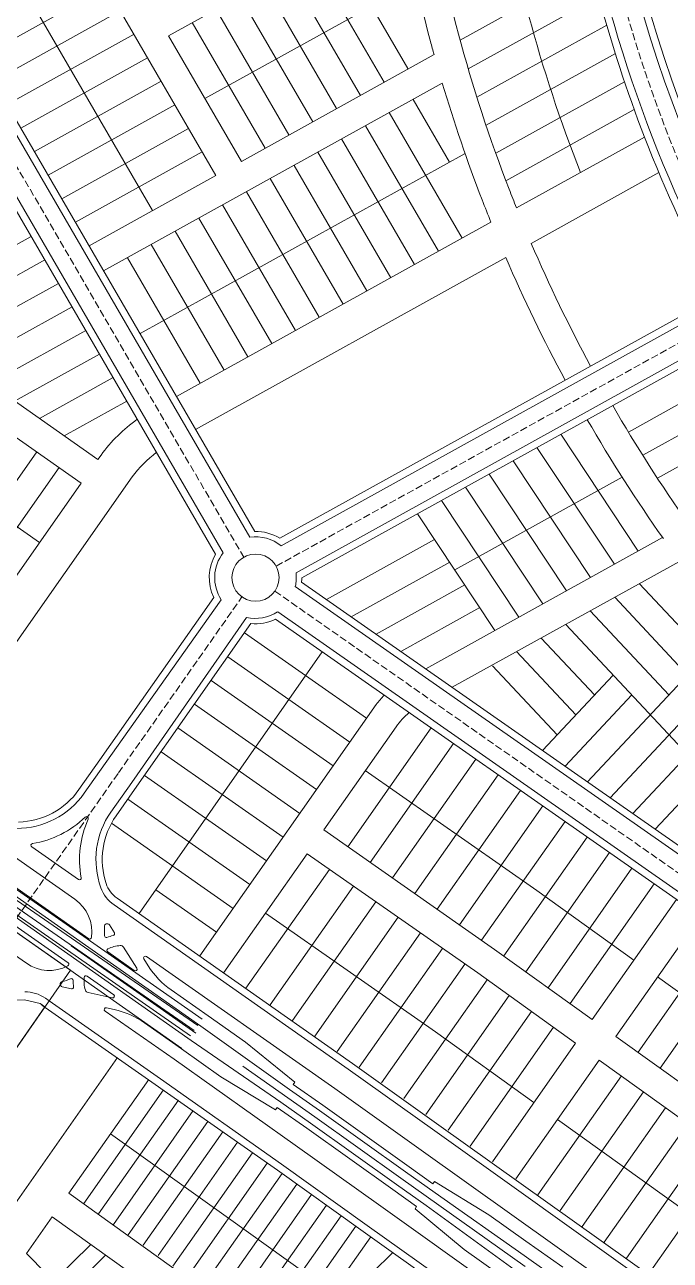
# Model space of a CAD drawing. Header units: metres. Extents: x 3557088 to 3598139, y 7314183 to 7334470.
# Drawn here: x 3575964 to 3576320, y 7324922 to 7325603 of the extents above; entities that cross this region are included whole.
import ezdxf

# ---------------------------------------------------------------- set-up
doc = ezdxf.new("R2010")
doc.units = ezdxf.units.M
doc.linetypes.add('JIS_02_4.0', pattern=[5.5, 4, -1.5])
doc.layers.add('Imagen', color=17, linetype='Continuous', lineweight=0)
doc.layers.add('Imagen_ZonaUrbanizable', color=17, linetype='Continuous', lineweight=0)
doc.layers.add('nuevo', color=7, linetype='Continuous', lineweight=15, true_color=0xf2f2f2)
picture_1 = doc.add_image_def('image1.jpg', size_in_pixel=(4800, 2360))
picture_2 = doc.add_image_def('image2.jpg', size_in_pixel=(4800, 2360))

# ---------------------------------------------------------------- blocks, each defined once
blk = doc.blocks.new('A$C1FCF2399')
at = {"layer": 'nuevo'}
for p, q in [((1128.11, 209.23), (732.51, 486.58)), ((1001.29, 301.2), (1065.43, 256.41)), ((1008.99, 279.5), (1042.4, 256.17)), ((1075.88, 249.11), (1090.55, 238.86)), ((1062.19, 243.14), (1067.21, 242.04)), ((1076.42, 240.01), (1089.77, 237.07)), ((972.59, 117.21), (1052.68, 232.17)), ((1052.68, 232.17), (1049.97, 234.06)), ((1054.96, 235.45), (1052.89, 236.9)), ((1116.28, 192.41), (1054.96, 235.45)), ((1086.57, 231.63), (1090.74, 230.71)), ((1123.92, 203.26), (1085.78, 229.83)), ((1107.54, 223.34), (1127.98, 209.07))]:
    blk.add_line(p, q, dxfattribs=at)
for points in [[(1136.9, 221.87), (979.62, 330.53), (894.67, 390.1), (845.75, 424.36), (836.39, 430.88), (775.53, 473.78), (723.88, 514.2), (684.19, 547.5), (642.39, 577.83), (490.37, 683.96), (412.48, 738.05), (348.21, 783.05), (257.97, 845.17), (131.85, 933.06), (92.08, 960.77), (57.68, 985.11), (30.9, 1003.58)], [(1134.94, 219.06), (978.97, 327.13), (892.01, 388.19), (844.09, 421.61), (834.72, 428.37), (772.64, 472.19), (720.8, 512.81), (681.38, 545.8), (640.6, 575.3), (490.8, 679.94), (407.41, 738.05), (347.44, 779.92), (280.26, 826.39), (256.4, 842.91), (129.07, 931.62), (91.91, 957.54), (54.68, 982.84)], [(1132.98, 216.25), (978.32, 323.73), (889.35, 386.29), (842.43, 418.85), (833.05, 425.87), (769.75, 470.6), (717.72, 511.43), (678.57, 544.11), (638.82, 572.76), (491.23, 675.93), (402.34, 738.05), (346.67, 776.78), (278.66, 824.06), (126.28, 930.19), (91.74, 954.31), (51.67, 980.57)], [(49.52, 972.78), (658.82, 548.32), (731.89, 487.01), (1066.69, 252.29), (972.59, 117.21), (964.65, 106.46), (956.13, 96.16), (947.06, 86.34)], [(1139.33, 225.36), (983.05, 334.32), (898.55, 393.59), (849.4, 428.37), (840.81, 434.85), (776.27, 484.27), (730.77, 519.25), (687.64, 552.19), (645.69, 582.6), (482.57, 695.27), (409.12, 745.14), (350.71, 785.78), (244.54, 859.64), (135.32, 935.72)], [(1016.58, 228.91), (1024.15, 233.41), (1032.6, 235.85), (1041.4, 236.07), (1049.97, 234.06)]]:
    blk.add_lwpolyline(points, dxfattribs=at)
for centre, radius, start, end in [((1055.07, 274.31), 22.12, 235.07387, 297.58744), ((1064.85, 255.59), 1, 297.58744, 55.07387), ((1062.52, 244.61), 1.5, 104.07244, 257.57387), ((1055.07, 274.31), 29.12, 284.07244, 293.72868), ((1067.19, 246.74), 1, 359.07439, 113.72868), ((1091.19, 246.35), 23, 179.07439, 187.98231), ((1091.19, 246.35), 17, 173.02706, 196.99794), ((1075.31, 248.29), 1, 55.07387, 173.02706), ((1041.46, 220.49), 20, 55.13776, 89.87059), ((1067.42, 243.01), 1, 257.57387, 7.98231), ((1076.85, 241.96), 2, 196.99794, 257.57387), ((1089.98, 238.04), 1, 257.57387, 55.07387), ((1086.35, 230.65), 1, 77.57387, 235.13776), ((1080.63, 184.81), 47, 55.07387, 77.57387)]:
    blk.add_arc(centre, radius, start, end, dxfattribs=at)

msp = doc.modelspace()

# ---------------------------------------------------------------- linework, layer by layer
at = {"layer": 'nuevo', "linetype": 'JIS_02_4.0'}
for p, q in [((3575665.49, 7326031), (3576084.32, 7325309.73)), ((3576102.22, 7325304.79), (3576362.48, 7325449.02)), ((3575908.51, 7325038.69), (3576015.24, 7325190.77))]:
    msp.add_line(p, q, dxfattribs=at)
at = {"layer": 'nuevo'}
for p, q in [((3575978.65, 7325675.91), (3576069.06, 7325520.22)), ((3576042.87, 7325597.17), (3576170.9, 7325668.12)), ((3575943.66, 7325656.51), (3576034.06, 7325500.82)), ((3576134.73, 7325648.08), (3576174.76, 7325579.14)), ((3576121.61, 7325640.8), (3576161.79, 7325571.61)), ((3576108.49, 7325633.53), (3576148.67, 7325564.34)), ((3576203.68, 7325594.82), (3576275.94, 7325634.87)), ((3576062.97, 7325562.57), (3576179.17, 7325626.97)), ((3576095.37, 7325626.26), (3576135.55, 7325557.06)), ((3576082.24, 7325618.99), (3576122.42, 7325549.79)), ((3576208.15, 7325579.01), (3576280.05, 7325618.86)), ((3576069.12, 7325611.71), (3576109.3, 7325542.52)), ((3576056, 7325604.44), (3576096.18, 7325535.25)), ((3576212.91, 7325563.36), (3576284.48, 7325603.02)), ((3576042.87, 7325597.17), (3576083.06, 7325527.97)), ((3576083.06, 7325527.97), (3576189.28, 7325586.84)), ((3576217.95, 7325547.86), (3576289.23, 7325587.36)), ((3576223.27, 7325532.51), (3576294.28, 7325571.86)), ((3576007.11, 7325467.59), (3576193.82, 7325571.07)), ((3576177.7, 7325562.13), (3576197.79, 7325527.53)), ((3576164.58, 7325554.86), (3576204.76, 7325485.66)), ((3576228.87, 7325517.32), (3576299.65, 7325556.54)), ((3576151.46, 7325547.59), (3576191.64, 7325478.39)), ((3576138.33, 7325540.31), (3576178.51, 7325471.12)), ((3576234.73, 7325502.28), (3576305.31, 7325541.39)), ((3576027.2, 7325432.99), (3576206.38, 7325532.29)), ((3576125.21, 7325533.04), (3576165.39, 7325463.85)), ((3576112.09, 7325525.77), (3576152.27, 7325456.57)), ((3575999.07, 7325481.43), (3576069.06, 7325520.22)), ((3576098.96, 7325518.5), (3576139.15, 7325449.3)), ((3576242.84, 7325482.76), (3576313.2, 7325521.75)), ((3576085.84, 7325511.22), (3576126.02, 7325442.03)), ((3576072.72, 7325503.95), (3576112.9, 7325434.76)), ((3576059.6, 7325496.68), (3576099.78, 7325427.48)), ((3576047.29, 7325398.39), (3576220.63, 7325494.46)), ((3575890.53, 7325444.14), (3575967.16, 7325486.61)), ((3576046.47, 7325489.41), (3576086.66, 7325420.21)), ((3576033.35, 7325482.13), (3576073.53, 7325412.94)), ((3575903.82, 7325434.36), (3575974.69, 7325473.63)), ((3576020.23, 7325474.86), (3576060.41, 7325405.67)), ((3576057.83, 7325380.23), (3576228.78, 7325474.97)), ((3575947.23, 7325441.27), (3575982.22, 7325460.66)), ((3576104.23, 7325320.19), (3576345.53, 7325453.92)), ((3576104.95, 7325316.02), (3576350.94, 7325452.34)), ((3575954.76, 7325428.29), (3575989.76, 7325447.68)), ((3576359.24, 7325437.51), (3576113.19, 7325301.15)), ((3575944.42, 7325405.41), (3575997.29, 7325434.71)), ((3576357.74, 7325432.1), (3576116.35, 7325298.33)), ((3575958.07, 7325395.83), (3576004.82, 7325421.74)), ((3575971.73, 7325386.24), (3576012.36, 7325408.76)), ((3576304.28, 7325365.94), (3576374.38, 7325404.79)), ((3575985.38, 7325376.66), (3576019.89, 7325395.79)), ((3576296.39, 7325378.72), (3576331.4, 7325398.12)), ((3576312.41, 7325353.3), (3576382.59, 7325392.19)), ((3576301.83, 7325313.14), (3576259.18, 7325377.48)), ((3575924.3, 7325302.25), (3575970.25, 7325367.74)), ((3576288.67, 7325305.84), (3576246.01, 7325370.19)), ((3576003.99, 7325363.61), (3576005.69, 7325366.02)), ((3576275.51, 7325298.55), (3576232.85, 7325362.89)), ((3575910.9, 7325194.37), (3576022.88, 7325353.96)), ((3575936.57, 7325293.64), (3575982.52, 7325359.12)), ((3576200.69, 7325302.82), (3576292.94, 7325353.94)), ((3576262.35, 7325291.26), (3576219.69, 7325355.6)), ((3575948.85, 7325285.02), (3575994.8, 7325350.51)), ((3576249.19, 7325283.96), (3576206.53, 7325348.31)), ((3576236.03, 7325276.67), (3576193.37, 7325341.01)), ((3576222.86, 7325269.37), (3576180.21, 7325333.72)), ((3576199.25, 7325238), (3576326.18, 7325308.34)), ((3576112.79, 7325293.52), (3576495.87, 7325025.88)), ((3576116.23, 7325296), (3576495.44, 7325031.06)), ((3576302.42, 7325295.17), (3576339.32, 7325255.77)), ((3576288.89, 7325287.67), (3576329.05, 7325244.78)), ((3576103.06, 7325279.59), (3576483.54, 7325013.75)), ((3576275.36, 7325280.18), (3576318.79, 7325233.8)), ((3576101.91, 7325275.51), (3576477.31, 7325013.23)), ((3576261.83, 7325272.68), (3576359.9, 7325167.94)), ((3576248.31, 7325265.18), (3576277.71, 7325233.78)), ((3576273.94, 7325185.81), (3576351.89, 7325269.22)), ((3576127.58, 7325257.57), (3576026.78, 7325113.3)), ((3576234.78, 7325257.68), (3576267.44, 7325222.79)), ((3576286.36, 7325177.13), (3576359.75, 7325255.67)), ((3576221.49, 7325249.92), (3576257.18, 7325211.81)), ((3576249.1, 7325203.17), (3576287.97, 7325244.76)), ((3576298.79, 7325168.46), (3576367.31, 7325241.78)), ((3576261.52, 7325194.49), (3576298.25, 7325233.79)), ((3576311.21, 7325159.78), (3576374.54, 7325227.55)), ((3576128.46, 7325159.36), (3576168.4, 7325216.29)), ((3576141.73, 7325150.09), (3576187.69, 7325215.58)), ((3576154.03, 7325141.49), (3576199.98, 7325206.99)), ((3575993.52, 7325181.58), (3576005.01, 7325197.95)), ((3576166.33, 7325132.9), (3576212.28, 7325198.4)), ((3575996.39, 7325179.57), (3576007.88, 7325195.94)), ((3576011.12, 7325169.23), (3576022.61, 7325185.6)), ((3576013.98, 7325167.22), (3576025.47, 7325183.59)), ((3576178.62, 7325124.31), (3576224.58, 7325189.8)), ((3576190.92, 7325115.72), (3576236.87, 7325181.21)), ((3576203.21, 7325107.13), (3576249.17, 7325172.62)), ((3576215.51, 7325098.54), (3576261.47, 7325164.03)), ((3575967.47, 7325150.05), (3575993.19, 7325132)), ((3576227.76, 7325089.88), (3576273.76, 7325155.44)), ((3575934.88, 7325144.36), (3575998.92, 7325099.42)), ((3575957.91, 7325144.54), (3575991.26, 7325121.13)), ((3576239.95, 7325081.14), (3576286.06, 7325146.85)), ((3576252.14, 7325072.4), (3576298.35, 7325138.26)), ((3576264.33, 7325063.66), (3576310.65, 7325129.67)), ((3576098.89, 7325062.91), (3576144.84, 7325128.4)), ((3576012.91, 7325118.01), (3576141.98, 7325027.42)), ((3576111.19, 7325054.32), (3576157.14, 7325119.81)), ((3576123.49, 7325045.73), (3576169.43, 7325111.21)), ((3576289.52, 7325045.59), (3576336.06, 7325111.91)), ((3576010.28, 7325107), (3576013.03, 7325102.66)), ((3576135.78, 7325037.14), (3576181.73, 7325102.62)), ((3576301.71, 7325036.85), (3576348.36, 7325103.32)), ((3576018.09, 7325094.71), (3576025.42, 7325083.17)), ((3576313.9, 7325028.1), (3576360.66, 7325094.73)), ((3576009.35, 7325092.09), (3576024, 7325081.81)), ((3576029.28, 7325088.28), (3576031.73, 7325084.42)), ((3576030.7, 7325089.64), (3576134.51, 7325016.78)), ((3576148.08, 7325028.55), (3576194.02, 7325094.03)), ((3576160.37, 7325019.96), (3576206.32, 7325085.44)), ((3576172.62, 7325011.29), (3576218.57, 7325076.78)), ((3576044.4, 7325071.16), (3576064.8, 7325056.84)), ((3576184.81, 7325002.55), (3576230.76, 7325068.04)), ((3576197, 7324993.81), (3576242.95, 7325059.3)), ((3576209.19, 7324985.07), (3576255.14, 7325050.56)), ((3576221.44, 7324976.41), (3576267.33, 7325041.81)), ((3576046.03, 7325032.95), (3576112.68, 7324985.67)), ((3576189.62, 7324993.44), (3576141.98, 7325027.42)), ((3576144.27, 7325030.69), (3576191.94, 7324996.7)), ((3576234.35, 7324966.95), (3576280.33, 7325032.49)), ((3576038.38, 7325022.1), (3576105.21, 7324975.03)), ((3576246.57, 7324958.26), (3576292.52, 7325023.75)), ((3576134.51, 7325016.78), (3576182.08, 7324982.85)), ((3576258.76, 7324949.51), (3576304.71, 7325015)), ((3576175.55, 7324973.69), (3576128.04, 7325007.57)), ((3576270.95, 7324940.77), (3576316.9, 7325006.26)), ((3576126.03, 7325004.7), (3576173.52, 7324970.84)), ((3576166.55, 7324961.07), (3576119.14, 7324994.88)), ((3576121.15, 7324997.75), (3576168.58, 7324963.92)), ((3576308.85, 7324908.48), (3576189.62, 7324993.44)), ((3576191.94, 7324996.7), (3576312.15, 7324911.04)), ((3576283.14, 7324932.03), (3576329.09, 7324997.52)), ((3576160.02, 7324951.91), (3576112.68, 7324985.67)), ((3576295.33, 7324923.29), (3576341.28, 7324988.78)), ((3576282.21, 7324911.5), (3576182.08, 7324982.85)), ((3576307.52, 7324914.55), (3576353.47, 7324980.04)), ((3576105.21, 7324975.03), (3576152.48, 7324941.32)), ((3576102.91, 7324971.76), (3576150.16, 7324938.06)), ((3576258.08, 7324882.03), (3576160.02, 7324951.91)), ((3576150.16, 7324938.06), (3576268.67, 7324853.61)), ((3576152.48, 7324941.32), (3576270.64, 7324857.12)), ((3576260.23, 7324918.26), (3576239.93, 7324932.72))]:
    msp.add_line(p, q, dxfattribs=at)
at = {"layer": 'nuevo', "linetype": 'JIS_02_4.0', "ltscale": 21}
for p, q in [((3575800.16, 7325228.23), (3576123.59, 7325001.23)), ((3576171.05, 7324967.38), (3576123.59, 7325001.23)), ((3576171.05, 7324967.38), (3576478.9, 7324748.01))]:
    msp.add_line(p, q, dxfattribs=at)
at = {"layer": 'nuevo'}
for points in [[(3576087.74, 7325320.77), (3575903.16, 7325638.64), (3576243.57, 7325827.3)], [(3576090.5, 7325323.98), (3575908.67, 7325637.12), (3576241.25, 7325821.44)], [(3576073.03, 7325312.23), (3575888.28, 7325630.4), (3575808.84, 7325586.37)], [(3576068.88, 7325311.43), (3575886.79, 7325625), (3575811.56, 7325583.3)], [(3575938.8, 7325585.22), (3576008.79, 7325624.01)], [(3575946.33, 7325572.25), (3576016.32, 7325611.04)], [(3575953.87, 7325559.27), (3576023.86, 7325598.06)], [(3575961.4, 7325546.3), (3576031.39, 7325585.09)], [(3575968.94, 7325533.33), (3576038.92, 7325572.11)], [(3575976.47, 7325520.35), (3576046.46, 7325559.14)], [(3575984, 7325507.38), (3576053.99, 7325546.16)], [(3575991.54, 7325494.4), (3576061.52, 7325533.19)], [(3575917.33, 7325424.41), (3576003.99, 7325363.61)], [(3575907.99, 7325411.42), (3575994.8, 7325350.51)], [(3575884.65, 7325378.94), (3575971.83, 7325317.76)], [(3576129.9, 7325286.45), (3576189.61, 7325319.54)], [(3576184.65, 7325248.2), (3576315.28, 7325320.59)], [(3576143.59, 7325276.89), (3576197.92, 7325307)], [(3576157.27, 7325267.32), (3576206.24, 7325294.46)], [(3576005.01, 7325197.95), (3576067.85, 7325287.47)], [(3576007.88, 7325195.94), (3576071.92, 7325286.31)], [(3576170.96, 7325257.76), (3576214.55, 7325281.92)], [(3576022.61, 7325185.6), (3576085.84, 7325276.55)], [(3576025.47, 7325183.59), (3576088.31, 7325273.11)], [(3576084.72, 7325268), (3576152.11, 7325220.92)], [(3576075.53, 7325254.9), (3576142.92, 7325207.82)], [(3576066.34, 7325241.8), (3576133.73, 7325194.72)], [(3575802.6, 7325231.71), (3575818.97, 7325220.22), (3575868.43, 7325186.12), (3576060.78, 7325051.12), (3576109.66, 7325016.19), (3576126.03, 7325004.7)], [(3575797.71, 7325224.75), (3575814.08, 7325213.26), (3575862.97, 7325178.34), (3576055.32, 7325043.34), (3576104.78, 7325009.24), (3576121.15, 7324997.75)], [(3576057.15, 7325228.7), (3576124.54, 7325181.63)], [(3576047.96, 7325215.61), (3576115.35, 7325168.53)], [(3576038.77, 7325202.51), (3576106.16, 7325155.43)], [(3576151.37, 7325192.15), (3576245.97, 7325126.05)], [(3576029.58, 7325189.41), (3576096.97, 7325142.33)], [(3576020.39, 7325176.31), (3576087.78, 7325129.24)], [(3576011.42, 7325163.07), (3576078.59, 7325116.14)], [(3576128.46, 7325159.36), (3576222.66, 7325093.54)], [(3576073.32, 7325080.78), (3576119.27, 7325146.26)], [(3576119.27, 7325146.26), (3576213.33, 7325080.54)], [(3576085.6, 7325072.16), (3576131.55, 7325137.65)], [(3576144.27, 7325030.69), (3576014.5, 7325121.77)], [(3576035.94, 7325126.41), (3576069.4, 7325103.04)], [(3576245.97, 7325126.05), (3576299.5, 7325087.66)], [(3576222.66, 7325093.54), (3576276.52, 7325054.91), (3576322.95, 7325121.08)], [(3576096.3, 7325113.52), (3576190.02, 7325048.04)], [(3576213.33, 7325080.54), (3576267.33, 7325041.81)], [(3576312.5, 7325078.33), (3576437.9, 7324988.4), (3576446.15, 7324982.58)], [(3576102.91, 7324971.76), (3575973.14, 7325062.84)], [(3576064.8, 7325056.84), (3576085.32, 7325042.44), (3576112.54, 7325020.29), (3576111.67, 7325019.06), (3576128.04, 7325007.57)], [(3576190.02, 7325048.04), (3576244.35, 7325009.07)], [(3576289.52, 7325045.59), (3576414.72, 7324955.8), (3576417.17, 7324954.07)], [(3575938.67, 7324925.45), (3576014.75, 7325033.87)], [(3576050.08, 7325038.77), (3576071.82, 7325023.2), (3576101.91, 7325005.14), (3576102.77, 7325006.37), (3576119.14, 7324994.88)], [(3576280.33, 7325032.49), (3576405.45, 7324942.76), (3576405.57, 7324942.67)], [(3575987.98, 7324959.15), (3576031.97, 7325021.84)], [(3575996.16, 7324953.4), (3576040.16, 7325016.11)], [(3576004.35, 7324947.66), (3576048.36, 7325010.39)], [(3576012.53, 7324941.92), (3576056.56, 7325004.66)], [(3576257.36, 7324999.74), (3576376.63, 7324914.2)], [(3576020.72, 7324936.17), (3576064.57, 7324998.67)], [(3576028.91, 7324930.43), (3576072.76, 7324992.92)], [(3576010.95, 7324991.89), (3576075.97, 7324945.27)], [(3576037.09, 7324924.68), (3576080.94, 7324987.18)], [(3576045.28, 7324918.94), (3576089.13, 7324981.43)], [(3576052.99, 7324912.52), (3576097.31, 7324975.69)], [(3576239.93, 7324932.72), (3576219.51, 7324947.27), (3576189.56, 7324965.55), (3576188.69, 7324964.33), (3576175.55, 7324973.69)], [(3576061.12, 7324906.69), (3576105.48, 7324969.92)], [(3576817.24, 7324393.53), (3576803.56, 7324408.11), (3576762.83, 7324452.27), (3576602.05, 7324623.67), (3576560.59, 7324667.14), (3576481.81, 7324751.12), (3576430.4, 7324788.4), (3576239.02, 7324924.78), (3576189.8, 7324959.23), (3576173.52, 7324970.84)], [(3575987.98, 7324959.15), (3575988.07, 7324959.28)], [(3575987.98, 7324959.15), (3576052.99, 7324912.52)], [(3576069.24, 7324900.87), (3576113.62, 7324964.12)], [(3576077.37, 7324895.04), (3576121.77, 7324958.31)], [(3576226.27, 7324913.61), (3576205.85, 7324928.16), (3576178.79, 7324950.5), (3576179.66, 7324951.73), (3576166.55, 7324961.07)], [(3576168.58, 7324963.92), (3576184.87, 7324952.31), (3576233.51, 7324917.04), (3576424.89, 7324780.67), (3576476.02, 7324744.87), (3576554.39, 7324661.32), (3576595.12, 7324617.17), (3576755.9, 7324445.77), (3576797.36, 7324402.3), (3576811.05, 7324387.71)], [(3576085.5, 7324889.21), (3576129.91, 7324952.5)], [(3575964.57, 7324925.78), (3575978.79, 7324946.05), (3576043.66, 7324899.52)], [(3576075.97, 7324945.27), (3576139.46, 7324899.73)], [(3576093.62, 7324883.38), (3576138.05, 7324946.7)], [(3576101.75, 7324877.55), (3576146.19, 7324940.89)], [(3576132.85, 7324904.47), (3576154.33, 7324935.09)], [(3576063.59, 7324825.11), (3575964.57, 7324925.78)], [(3575979.44, 7324910.66), (3575999.97, 7324930.85)], [(3575986.46, 7324903.53), (3576008.22, 7324924.94)], [(3576110.52, 7324871.27), (3576166.55, 7324926.38)]]:
    msp.add_lwpolyline(points, dxfattribs=at)
at = {"layer": 'nuevo', "linetype": 'JIS_02_4.0'}
for points in [[(3576015.24, 7325190.77), (3576083.38, 7325287.85)], [(3576101.5, 7325291.04), (3576496.8, 7325014.86)]]:
    msp.add_lwpolyline(points, dxfattribs=at)
at = {"layer": 'nuevo'}
msp.add_lwpolyline([(3576060.22, 7325089.97), (3576157.42, 7325228.5, -0.042376), (3576161.77, 7325233.69, -0.042376)], format="xyb", dxfattribs=at)
msp.add_circle((3576090.85, 7325298.49), 13, dxfattribs=at)
for centre, radius, start, end in [((3577021.61, 7325817.79), 746.78, 188.98123, 218.69919), ((3577021.61, 7325817.79), 742.78, 188.9978, 218.71432), ((3577021.61, 7325817.79), 763.78, 188.91153, 208.58576), ((3577021.61, 7325817.79), 847.78, 189.6054, 195.01715), ((3577021.61, 7325817.79), 863.78, 189.9785, 195.01715), ((3577021.61, 7325817.79), 767.78, 195.01715, 201.10044), ((3577021.61, 7325817.79), 807.78, 195.01715, 201.49368), ((3577021.61, 7325817.79), 863.78, 195.01715, 195.50802), ((3577021.61, 7325817.79), 847.78, 195.01715, 201.10044), ((3577021.61, 7325817.79), 863.78, 196.597, 201.10044), ((3577021.61, 7325817.79), 767.78, 201.10044, 208.28938), ((3577021.61, 7325817.79), 847.78, 201.10044, 201.8495), ((3577021.61, 7325817.79), 863.78, 201.10044, 201.98253), ((3577021.61, 7325817.79), 847.78, 203.27777, 208.35598), ((3577021.61, 7325817.79), 863.78, 203.38402, 208.36782), ((3577021.61, 7325817.79), 847.78, 210.04563, 215.25903), ((3576076.48, 7325314.54), 87.53, 125.47978, 143.9784), ((3577021.61, 7325817.79), 863.78, 210.02617, 215.18934), ((3576076.61, 7325314.4), 66.73, 127.1841, 143.6382), ((3576090.85, 7325298.49), 22.5, 51.19122, 97.94645), ((3576090.85, 7325298.49), 25.5, 58.34859, 90.78908), ((3576090.85, 7325298.49), 25.5, 149.49602, 205.59037), ((3576090.85, 7325298.49), 22.5, 142.33865, 212.74774), ((3576090.85, 7325298.49), 22.5, 347.25546, 6.79902), ((3576090.85, 7325298.49), 25.5, 354.41283, 359.64165), ((3576090.85, 7325298.49), 22.5, 257.13994, 302.86326), ((3576090.85, 7325298.49), 25.5, 264.29731, 295.70589), ((3576201.15, 7325193.31), 40, 129.7789, 144.94384), ((3575959.14, 7325205.71), 45.5, 269.90013, 324.93641), ((3575959.14, 7325205.71), 42, 271.4462, 324.93641), ((3575959.1, 7325205.65), 54.5, 279.26751, 314.04347), ((3576048.32, 7325143.03), 54.5, 155.82936, 190.60531), ((3575997.69, 7325165.75), 1, 335.82936, 134.04347), ((3576048.36, 7325143.09), 45.5, 144.93641, 199.9727), ((3576048.36, 7325143.09), 42, 144.93641, 198.42662), ((3575968.04, 7325150.87), 1, 99.26751, 234.93641), ((3575993.77, 7325132.81), 1, 234.93641, 10.60531), ((3576023.69, 7325134.87), 16, 198.42662, 234.93641), ((3576024.4, 7325134.38), 20, 199.9727, 234.93641), ((3575978.55, 7325103.02), 22.12, 352.42284, 54.93641), ((3576009.01, 7325106.19), 1.5, 32.43641, 185.93784), ((3575978.55, 7325103.02), 29.12, 356.2816, 5.93784), ((3576012.19, 7325102.13), 1, 282.02797, 32.43641), ((3575999.49, 7325100.24), 1, 234.93641, 352.42284), ((3576008.61, 7325101.07), 1, 176.2816, 290.93589), ((3576017.19, 7325078.65), 23, 102.02797, 110.93589), ((3576017.19, 7325078.65), 17, 93.01235, 116.98323), ((3576016.4, 7325093.63), 2, 32.43641, 93.01235), ((3576009.93, 7325092.91), 1, 116.98323, 234.93641), ((3576030.13, 7325088.82), 1, 54.93641, 212.43641), ((3576024.58, 7325082.63), 1, 234.93641, 32.43641), ((3576071.4, 7325109.63), 47, 212.43641, 234.93641)]:
    msp.add_arc(centre, radius, start, end, dxfattribs=at)
at = {"layer": 'nuevo', "linetype": 'JIS_02_4.0'}
msp.add_arc((3577021.61, 7325817.79), 755.28, 188.94623, 218.62097, dxfattribs=at)

# ---------------------------------------------------------------- block references
at = {"layer": 'nuevo'}
msp.add_blockref('A$C1FCF2399', (3574922.11, 7324829.69), dxfattribs=at)

# ---------------------------------------------------------------- pictures from other files: only their frames are drawn
at = {"layer": 'Imagen'}
image = msp.add_image(picture_1, insert=(3557088.07, 7314320.11), size_in_units=(40983.87, 20150.4), rotation=-0.191111, dxfattribs=dict(at, fade=20))
image.dxf.flags = 7
at = {"layer": 'Imagen_ZonaUrbanizable'}
image = msp.add_image(picture_2, insert=(3572700.54, 7325067.98), size_in_units=(7743.81, 3807.38), rotation=-32.652839, dxfattribs=at)
image.dxf.flags = 7

doc.saveas('drawing.dxf')
